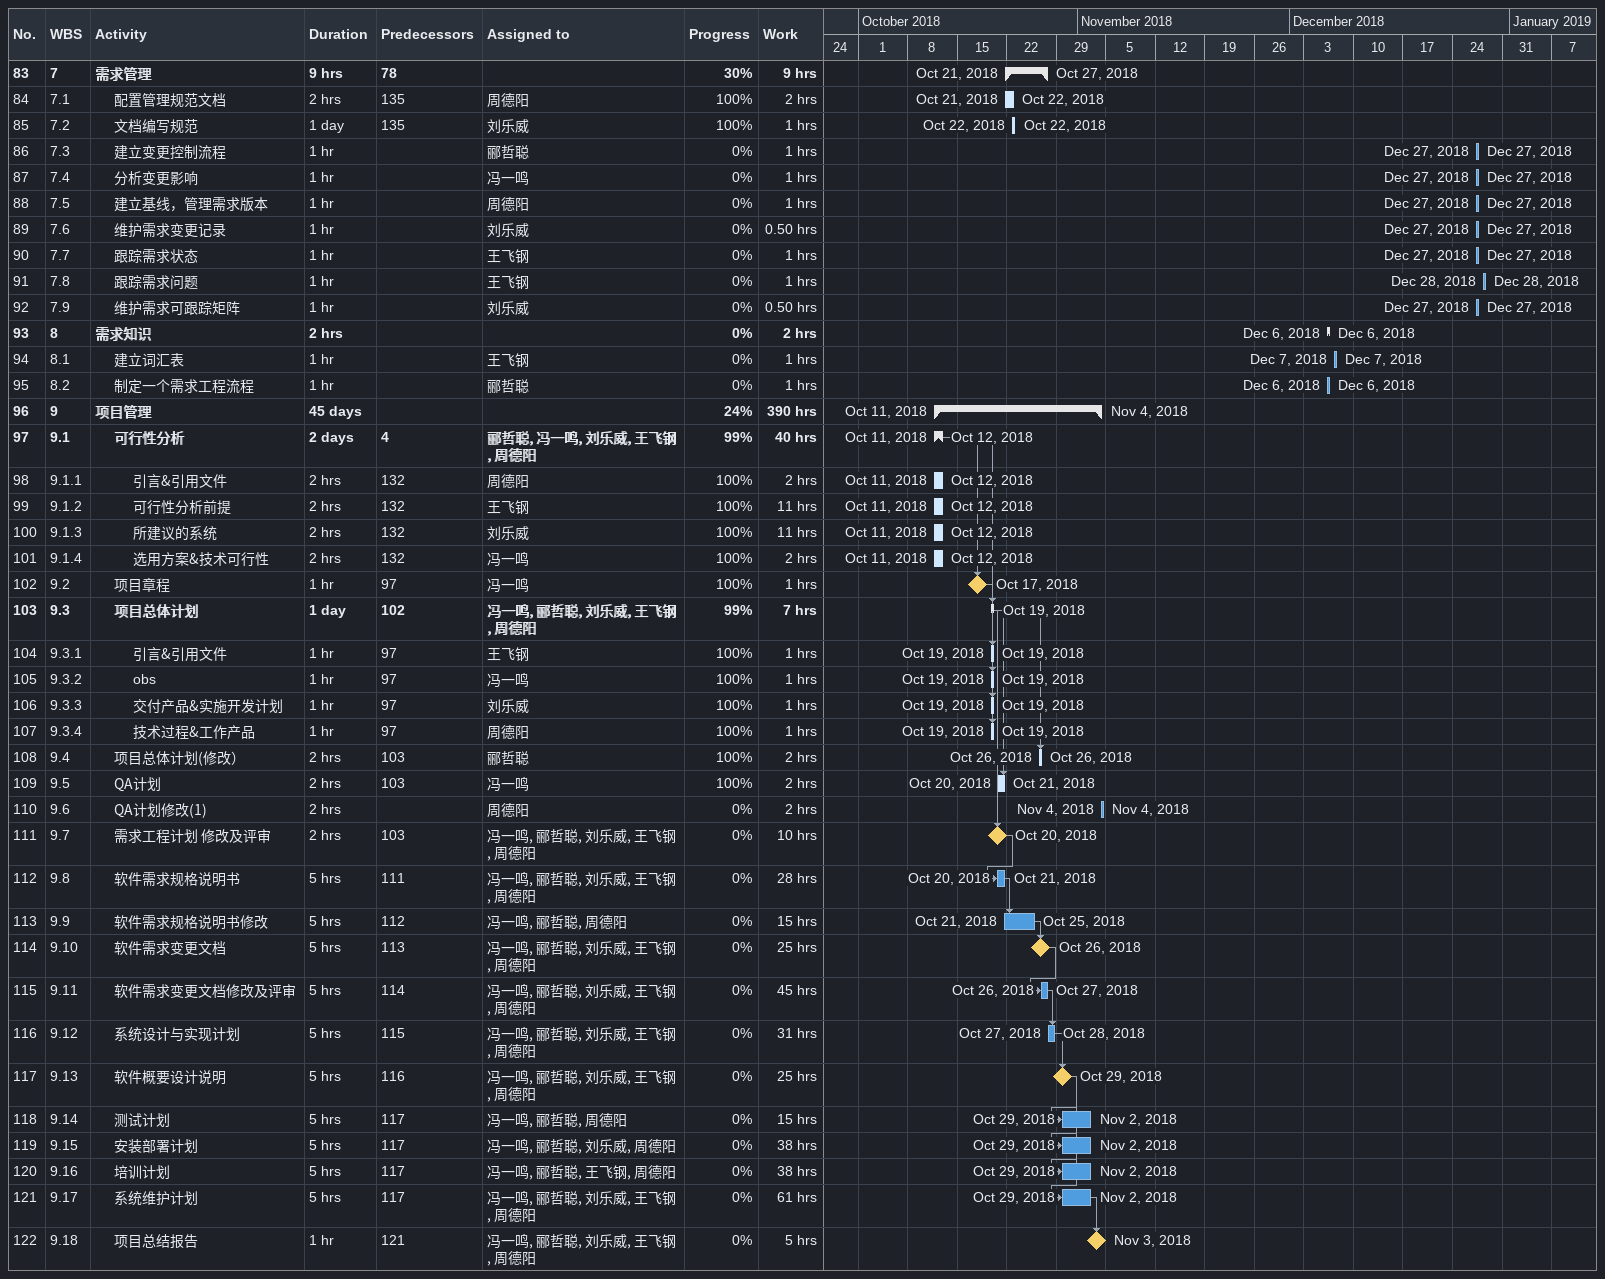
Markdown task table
| ID | WBS | Task | Duration | Start | Finish | Predecessors | Resources | % complete | Work (h) |
|---|---|---|---|---|---|---|---|---|---|
| 83 | 7 | **需求管理** | 9h | 2018-10-21 | 2018-10-27 | 78 |  | 30 | 9 |
| 84 | 7.1 | 配置管理规范文档 | 2h | 2018-10-21 | 2018-10-22 | 135 | 周德阳 | 100 | 2 |
| 85 | 7.2 | 文档编写规范 | 1d | 2018-10-22 | 2018-10-22 | 135 | 刘乐威 | 100 | 1 |
| 86 | 7.3 | 建立变更控制流程 | 1h | 2018-12-27 | 2018-12-27 |  | 郦哲聪 | 0 | 1 |
| 87 | 7.4 | 分析变更影响 | 1h | 2018-12-27 | 2018-12-27 |  | 冯一鸣 | 0 | 1 |
| 88 | 7.5 | 建立基线，管理需求版本 | 1h | 2018-12-27 | 2018-12-27 |  | 周德阳 | 0 | 1 |
| 89 | 7.6 | 维护需求变更记录 | 1h | 2018-12-27 | 2018-12-27 |  | 刘乐威 | 0 | 0.50 |
| 90 | 7.7 | 跟踪需求状态 | 1h | 2018-12-27 | 2018-12-27 |  | 王飞钢 | 0 | 1 |
| 91 | 7.8 | 跟踪需求问题 | 1h | 2018-12-28 | 2018-12-28 |  | 王飞钢 | 0 | 1 |
| 92 | 7.9 | 维护需求可跟踪矩阵 | 1h | 2018-12-27 | 2018-12-27 |  | 刘乐威 | 0 | 0.50 |
| 93 | 8 | **需求知识** | 2h | 2018-12-06 | 2018-12-06 |  |  | 0 | 2 |
| 94 | 8.1 | 建立词汇表 | 1h | 2018-12-07 | 2018-12-07 |  | 王飞钢 | 0 | 1 |
| 95 | 8.2 | 制定一个需求工程流程 | 1h | 2018-12-06 | 2018-12-06 |  | 郦哲聪 | 0 | 1 |
| 96 | 9 | **项目管理** | 45d | 2018-10-11 | 2018-11-04 |  |  | 24 | 390 |
| 97 | 9.1 | **可行性分析** | 2d | 2018-10-11 | 2018-10-12 | 4 | 郦哲聪, 冯一鸣, 刘乐威, 王飞钢, 周德阳 | 99 | 40 |
| 98 | 9.1.1 | 引言&引用文件 | 2h | 2018-10-11 | 2018-10-12 | 132 | 周德阳 | 100 | 2 |
| 99 | 9.1.2 | 可行性分析前提 | 2h | 2018-10-11 | 2018-10-12 | 132 | 王飞钢 | 100 | 11 |
| 100 | 9.1.3 | 所建议的系统 | 2h | 2018-10-11 | 2018-10-12 | 132 | 刘乐威 | 100 | 11 |
| 101 | 9.1.4 | 选用方案&技术可行性 | 2h | 2018-10-11 | 2018-10-12 | 132 | 冯一鸣 | 100 | 2 |
| 102 | 9.2 | 项目章程 | 1h | 2018-10-17 | 2018-10-17 | 97 | 冯一鸣 | 100 | 1 |
| 103 | 9.3 | **项目总体计划** | 1d | 2018-10-19 | 2018-10-19 | 102 | 冯一鸣, 郦哲聪, 刘乐威, 王飞钢, 周德阳 | 99 | 7 |
| 104 | 9.3.1 | 引言&引用文件 | 1h | 2018-10-19 | 2018-10-19 | 97 | 王飞钢 | 100 | 1 |
| 105 | 9.3.2 | obs | 1h | 2018-10-19 | 2018-10-19 | 97 | 冯一鸣 | 100 | 1 |
| 106 | 9.3.3 | 交付产品&实施开发计划 | 1h | 2018-10-19 | 2018-10-19 | 97 | 刘乐威 | 100 | 1 |
| 107 | 9.3.4 | 技术过程&工作产品 | 1h | 2018-10-19 | 2018-10-19 | 97 | 周德阳 | 100 | 1 |
| 108 | 9.4 | 项目总体计划(修改） | 2h | 2018-10-26 | 2018-10-26 | 103 | 郦哲聪 | 100 | 2 |
| 109 | 9.5 | QA计划 | 2h | 2018-10-20 | 2018-10-21 | 103 | 冯一鸣 | 100 | 2 |
| 110 | 9.6 | QA计划修改(1) | 2h | 2018-11-04 | 2018-11-04 |  | 周德阳 | 0 | 2 |
| 111 | 9.7 | 需求工程计划 修改及评审 | 2h | 2018-10-20 | 2018-10-20 | 103 | 冯一鸣, 郦哲聪, 刘乐威, 王飞钢, 周德阳 | 0 | 10 |
| 112 | 9.8 | 软件需求规格说明书 | 5h | 2018-10-20 | 2018-10-21 | 111 | 冯一鸣, 郦哲聪, 刘乐威, 王飞钢, 周德阳 | 0 | 28 |
| 113 | 9.9 | 软件需求规格说明书修改 | 5h | 2018-10-21 | 2018-10-25 | 112 | 冯一鸣, 郦哲聪, 周德阳 | 0 | 15 |
| 114 | 9.10 | 软件需求变更文档 | 5h | 2018-10-26 | 2018-10-26 | 113 | 冯一鸣, 郦哲聪, 刘乐威, 王飞钢, 周德阳 | 0 | 25 |
| 115 | 9.11 | 软件需求变更文档修改及评审 | 5h | 2018-10-26 | 2018-10-27 | 114 | 冯一鸣, 郦哲聪, 刘乐威, 王飞钢, 周德阳 | 0 | 45 |
| 116 | 9.12 | 系统设计与实现计划 | 5h | 2018-10-27 | 2018-10-28 | 115 | 冯一鸣, 郦哲聪, 刘乐威, 王飞钢, 周德阳 | 0 | 31 |
| 117 | 9.13 | 软件概要设计说明 | 5h | 2018-10-29 | 2018-10-29 | 116 | 冯一鸣, 郦哲聪, 刘乐威, 王飞钢, 周德阳 | 0 | 25 |
| 118 | 9.14 | 测试计划 | 5h | 2018-10-29 | 2018-11-02 | 117 | 冯一鸣, 郦哲聪, 周德阳 | 0 | 15 |
| 119 | 9.15 | 安装部署计划 | 5h | 2018-10-29 | 2018-11-02 | 117 | 冯一鸣, 郦哲聪, 刘乐威, 周德阳 | 0 | 38 |
| 120 | 9.16 | 培训计划 | 5h | 2018-10-29 | 2018-11-02 | 117 | 冯一鸣, 郦哲聪, 王飞钢, 周德阳 | 0 | 38 |
| 121 | 9.17 | 系统维护计划 | 5h | 2018-10-29 | 2018-11-02 | 117 | 冯一鸣, 郦哲聪, 刘乐威, 王飞钢, 周德阳 | 0 | 61 |
| 122 | 9.18 | 项目总结报告 | 1h | 2018-11-03 | 2018-11-03 | 121 | 冯一鸣, 郦哲聪, 刘乐威, 王飞钢, 周德阳 | 0 | 5 |
